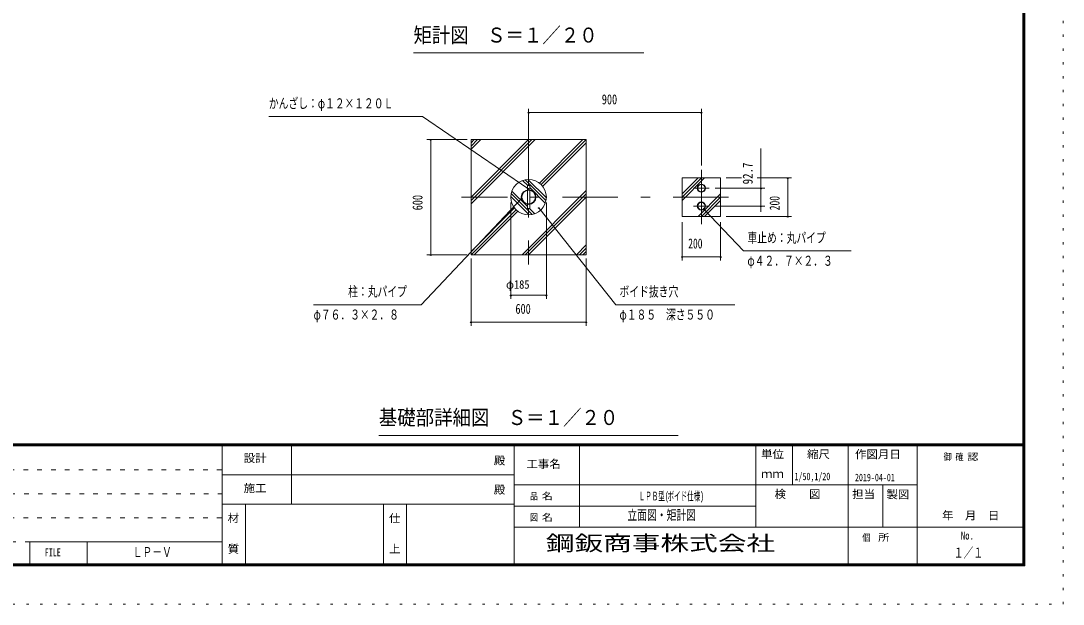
# Model space of a CAD drawing. Units: millimetres, scale not verified, with parts at other scales. Extents: x -25778 to 25782, y -10500 to 10500.
# Drawn here: x 12208 to 25782, y -10500 to -2912 of the extents above; entities that cross this region are included whole.
import ezdxf
from ezdxf.enums import TextEntityAlignment as Align

# ---------------------------------------------------------------- set-up
doc = ezdxf.new("R2010")
doc.units = ezdxf.units.MM
doc.header["$LTSCALE"] = 60
for name, pattern in [('USER1', [3, 1, -2]), ('USER3', [24, 12, -5, 2, -5]), ('USER4', [3, 0.5, -2.5])]:
    doc.linetypes.add(name, pattern=pattern)
doc.layers.add('0-1_0-F', color=7, linetype='Continuous')
for name, color, linetype, lineweight in [('0-6_2-0BOLD', 7, 'Continuous', 18), ('0-8_2-2CENTER', 3, 'USER3', 18), ('0-A_2-5DIM', 3, 'Continuous', 18), ('0-B_2-6HATCH', 2, 'Continuous', 18), ('0-C_F-F', 5, 'Continuous', 18), ('0-D_F-E_J_ADD', 5, 'USER4', 18)]:
    doc.layers.add(name, color=color, linetype=linetype, lineweight=lineweight)
doc.styles.add('ＭＳ ゴシック', font='')
doc.styles.get('ＭＳ ゴシック').set_extended_font_data('MS Gothic')

msp = doc.modelspace()

# ---------------------------------------------------------------- linework, layer by layer
at = {"layer": '0-6_2-0BOLD'}
for p, q in [((18805.2, -5054.91), (18805.2, -5110.72)), ((18805.2, -5117.81), (18805.2, -5292)), ((18835.2, -5292), (18835.2, -5117.82))]:
    msp.add_line(p, q, dxfattribs=at)
for points in [[(18070.2, -4454.91), (18070.2, -5954.91), (19570.2, -5954.91), (19570.2, -4454.91)], [(20820.19, -4954.91), (20820.19, -5454.91), (21320.2, -5454.91), (21320.2, -4954.91)]]:
    msp.add_lwpolyline(points, close=True, dxfattribs=at)
for points in [[(18835.2, -5110.72), (18835.2, -5054.91), (18805.2, -5054.91)], [(18805.2, -5299.1), (18805.2, -5354.91), (18835.2, -5354.91), (18835.2, -5299.1)]]:
    msp.add_lwpolyline(points, dxfattribs=at)
for centre, radius in [((18820.2, -5204.91), 231.25), ((18820.2, -5204.91), 95.38), ((18820.2, -5204.91), 88.38), ((21070.2, -5089.03), 53.38), ((21070.2, -5089.03), 47.62), ((21070.2, -5320.78), 53.38), ((21070.2, -5320.78), 47.62)]:
    msp.add_circle(centre, radius, dxfattribs=at)
at = {"layer": '0-8_2-2CENTER'}
for p, q in [((18820.2, -4329.91), (18820.2, -6079.91)), ((21070.2, -4851.35), (21070.2, -5558.46)), ((21173.57, -5089.03), (20966.82, -5089.03)), ((21423.75, -5204.91), (17945.2, -5204.91)), ((20966.82, -5320.78), (21173.57, -5320.78))]:
    msp.add_line(p, q, dxfattribs=at)
at = {"layer": '0-A_2-5DIM'}
for p, q in [((17320.2, -3329.91), (20320.2, -3329.91)), ((18820.2, -4454.91), (18820.2, -4054.9)), ((21070.2, -4054.9), (21070.2, -4795.15)), ((18830.2, -4104.91), (18810.2, -4104.91)), ((18820.2, -4104.91), (21070.2, -4104.91)), ((21080.2, -4104.91), (21060.2, -4104.91)), ((17495.19, -4454.91), (18020.2, -4454.91)), ((17555.19, -4454.91), (17535.19, -4454.91)), ((17545.2, -5954.91), (17545.2, -4454.91)), ((21845.19, -5397.12), (21845.19, -4574.03)), ((21395.2, -4954.91), (21592.3, -4954.91)), ((21795.19, -4954.91), (22245.19, -4954.91)), ((22205.19, -4954.91), (22185.19, -4954.91)), ((22195.19, -4954.91), (22195.19, -5454.91)), ((18821.9, -5092.49), (18801.9, -5092.49)), ((21895.19, -5089.03), (21248.57, -5089.03)), ((21855.19, -5089.03), (21835.19, -5089.03)), ((17420.2, -6604.91), (18728.86, -5222.58)), ((18588.95, -5276.05), (18588.95, -6529.91)), ((18738.86, -5222.58), (18718.86, -5222.58)), ((19051.45, -6529.91), (19051.45, -5276.05)), ((18962.91, -5342.87), (18942.91, -5342.87)), ((21112.77, -5360.35), (21092.77, -5360.35)), ((21102.77, -5360.35), (21620.2, -5904.91)), ((21248.57, -5320.78), (21895.19, -5320.78)), ((21855.19, -5320.78), (21835.19, -5320.78)), ((20820.19, -6029.91), (20820.19, -5529.91)), ((21320.2, -5529.91), (21320.2, -6029.91)), ((22245.19, -5454.91), (21395.2, -5454.91)), ((22205.19, -5454.91), (22185.19, -5454.91)), ((18020.2, -5954.91), (17495.19, -5954.91)), ((17555.19, -5954.91), (17535.19, -5954.91)), ((21620.2, -5904.91), (23020.2, -5904.91)), ((18070.2, -6879.91), (18070.2, -6004.9)), ((19570.2, -6004.9), (19570.2, -6879.91)), ((20830.19, -5979.91), (20810.19, -5979.91)), ((21320.2, -5979.91), (20820.19, -5979.91)), ((21330.2, -5979.91), (21310.2, -5979.91)), ((18598.95, -6479.91), (18578.95, -6479.91)), ((18588.95, -6479.91), (19051.45, -6479.91)), ((19061.45, -6479.91), (19041.45, -6479.91)), ((17420.2, -6604.91), (16020.2, -6604.91)), ((18080.2, -6829.91), (18060.2, -6829.91)), ((19570.2, -6829.91), (18070.2, -6829.91)), ((19580.2, -6829.91), (19560.2, -6829.91)), ((20770.2, -8304.91), (16870.2, -8304.91))]:
    msp.add_line(p, q, dxfattribs=at)
for points in [[(18811.9, -5092.49), (17437.46, -4156.46), (15437.45, -4156.46)], [(18952.91, -5342.87), (19954.29, -6604.91), (21504.3, -6604.91)]]:
    msp.add_lwpolyline(points, dxfattribs=at)
for centre in [(18820.2, -4104.91), (21070.2, -4104.91), (17545.19, -4454.91), (22195.19, -4954.91), (18811.9, -5092.49), (21845.19, -5089.03), (18728.86, -5222.58), (18952.91, -5342.87), (21102.77, -5360.35), (21845.19, -5320.78), (22195.19, -5454.91), (17545.19, -5954.91), (20820.19, -5979.91), (21320.2, -5979.91), (18588.95, -6479.91), (19051.45, -6479.91), (18070.2, -6829.91), (19570.2, -6829.91)]:
    msp.add_arc(centre, 10, 180, 0, dxfattribs=at)
at = {"layer": '0-B_2-6HATCH'}
for p, q in [((18905.52, -4454.91), (18070.2, -5290.23)), ((18070.2, -5247.8), (18863.1, -4454.91)), ((18820.67, -4454.91), (18070.2, -5205.37)), ((18070.2, -4583.12), (18198.41, -4454.91)), ((18155.98, -4454.91), (18070.2, -4540.69)), ((18070.2, -4498.27), (18113.56, -4454.91)), ((18961.12, -5021.56), (19527.77, -4454.91)), ((19570.2, -4454.91), (18983.72, -5041.39)), ((19003.55, -5063.98), (19570.2, -4497.33)), ((18808.26, -5054.91), (18741, -4987.64)), ((18774.09, -4978.3), (19046.8, -5251.02)), ((19051.3, -5213.1), (18812, -4973.8)), ((20820.19, -5247.33), (21112.63, -4954.91)), ((21070.2, -4954.91), (20820.19, -5204.91)), ((20820.19, -5162.48), (21027.77, -4954.91)), ((18805.2, -5327.97), (18602.93, -5125.7)), ((19570.2, -5119.59), (18734.88, -5954.91)), ((18835.2, -5081.85), (19037.46, -5284.11)), ((18828.39, -5436.01), (18589.09, -5196.72)), ((18593.59, -5158.79), (18866.31, -5431.51)), ((18777.3, -5954.91), (19570.2, -5162.01)), ((19570.2, -5204.44), (18819.74, -5954.91)), ((21027.77, -5454.91), (21320.2, -5162.48)), ((21320.2, -5204.91), (21070.2, -5454.91)), ((21112.63, -5454.91), (21320.2, -5247.34)), ((18636.85, -5345.83), (18070.2, -5912.48)), ((18070.21, -5954.91), (18656.68, -5368.43)), ((18112.63, -5954.91), (18679.28, -5388.26)), ((18899.4, -5422.17), (18832.14, -5354.91)), ((19441.99, -5954.91), (19570.2, -5826.69)), ((19570.2, -5869.12), (19484.42, -5954.91)), ((19526.84, -5954.91), (19570.2, -5911.55))]:
    msp.add_line(p, q, dxfattribs=at)
at = {"layer": '0-C_F-F'}
for p, q in [((-3393.39, -8414.84), (25256.61, -8414.84)), ((25256.61, -8417.34), (-3393.39, -8417.34)), ((-3393.39, -8419.84), (25256.61, -8419.84)), ((25256.61, -8422.34), (-3393.39, -8422.34)), ((-3393.39, -8424.84), (25256.61, -8424.84)), ((25256.61, -8427.34), (-3393.39, -8427.34)), ((-3393.39, -8429.84), (25256.61, -8429.84)), ((25256.61, -8432.34), (-3393.39, -8432.34)), ((-3393.39, -8434.84), (25256.61, -8434.84)), ((25256.61, -8437.34), (-3393.39, -8437.34)), ((-3393.39, -8439.84), (25256.61, -8439.84)), ((14831.61, -8439.84), (14831.61, -9999.84)), ((15731.61, -9199.84), (15731.61, -8439.84)), ((18631.61, -8439.84), (18631.61, -9999.84)), ((19481.61, -9499.84), (19481.61, -8439.84)), ((21781.61, -9499.84), (21781.61, -8439.84)), ((22256.61, -8439.84), (22256.61, -8949.84)), ((22981.61, -9999.84), (22981.61, -8439.84)), ((23881.61, -8439.84), (23881.61, -9999.84)), ((18631.61, -8819.84), (14831.61, -8819.84)), ((23881.61, -8949.84), (18631.61, -8949.84)), ((23431.61, -8949.84), (23431.61, -9499.84)), ((14831.61, -9199.84), (18631.61, -9199.84)), ((15131.61, -9999.84), (15131.61, -9199.84)), ((16931.61, -9999.84), (16931.61, -9199.84)), ((17231.61, -9199.84), (17231.61, -9999.84)), ((18631.61, -9224.84), (21781.61, -9224.84)), ((25281.61, -9499.84), (18631.61, -9499.84)), ((13073.61, -9999.84), (13073.61, -9687.84))]:
    msp.add_line(p, q, dxfattribs=at)
at = {"layer": '0-C_F-F', "color": 6, "linetype": 'USER1'}
for p, q in [((-3418.39, -8751.84), (14831.61, -8751.84)), ((14831.61, -9063.84), (-3418.39, -9063.84)), ((-3418.39, -9375.84), (14831.61, -9375.84)), ((12323.61, -9687.84), (-3418.39, -9687.84))]:
    msp.add_line(p, q, dxfattribs=at)
at = {"layer": '0-C_F-F'}
for points in [[(-3418.39, 10100.16), (-3418.39, -9999.84), (25281.61, -9999.84), (25281.61, 10100.16)], [(-3415.89, 10097.66), (25279.11, 10097.66), (25279.11, -9997.34), (-3415.89, -9997.34)], [(-3413.39, 10095.16), (-3413.39, -9994.84), (25276.61, -9994.84), (25276.61, 10095.16)], [(-3410.89, 10092.66), (25274.11, 10092.66), (25274.11, -9992.34), (-3410.89, -9992.34)], [(-3408.39, 10090.16), (25271.61, 10090.16), (25271.61, -9989.84), (-3408.39, -9989.84)], [(-3405.89, 10087.66), (25269.11, 10087.66), (25269.11, -9987.34), (-3405.89, -9987.34)], [(-3403.39, 10085.16), (25266.61, 10085.16), (25266.61, -9984.84), (-3403.39, -9984.84)], [(-3400.89, 10082.66), (-3400.89, -9982.34), (25264.11, -9982.34), (25264.11, 10082.66)], [(-3398.39, 10080.16), (-3398.39, -9979.84), (25261.61, -9979.84), (25261.61, 10080.16)], [(-3395.89, 10077.66), (-3395.89, -9977.34), (25259.11, -9977.34), (25259.11, 10077.66)], [(-3393.39, 10075.16), (25256.61, 10075.16), (25256.61, -9974.84), (-3393.39, -9974.84)]]:
    msp.add_lwpolyline(points, close=True, dxfattribs=at)
msp.add_lwpolyline([(14831.61, -9687.84), (12323.61, -9687.84), (12323.61, -9999.84)], dxfattribs=at)
at = {"layer": '0-D_F-E_J_ADD'}
msp.add_lwpolyline([(-3918.39, 10500.16), (-3918.39, -10499.84), (25781.61, -10499.84), (25781.61, 10500.16)], close=True, dxfattribs=at)

# ---------------------------------------------------------------- texts
at = {"layer": '0-1_0-F', "style": 'ＭＳ ゴシック'}
for s, height, width, p in [('1/50,1/20', 97.68, 0.65, (22282.79, -8916.54)), ('2019-04-01', 97.68, 0.65, (23070.9, -8929.86)), ('ＬＰＢ型(', 110.7, 0.55, (20253.56, -9183.89)), ('ボイド仕様)', 110.7, 0.55, (20629.33, -9183.89)), ('立面図・矩計図', 130.2, 0.7, (20106.61, -9444.57)), ('ＬＰ－Ｖ', 130.2, 0.7, (13663.2, -9926.07)), ('１／１', 130.2, 0.7, (24356.61, -9934.33))]:
    msp.add_text(s, height=height, dxfattribs=dict(at, width=width)).set_placement(p, align=Align.BOTTOM_LEFT)
at = {"layer": '0-A_2-5DIM', "color": 7, "style": 'ＭＳ ゴシック'}
for s, height, width, p in [('矩計図\u3000Ｓ＝１／２０', 195.4, 0.9, (17320.2, -3253.26)), ('かんざし：φ１２×１２０Ｌ', 130.2, 0.7, (15437.45, -4088.7)), ('900', 130.2, 0.75, (19773.95, -4037.14)), ('車止め：丸パイプ', 130.2, 0.7, (21670.2, -5837.14)), ('200', 130.2, 0.7, (20898.95, -5912.14)), ('φ４２．７×２．３', 130.2, 0.7, (21670.2, -6137.14)), ('柱：丸パイプ', 130.2, 0.7, (16470.2, -6537.14)), ('φ185', 110.7, 0.9, (18526.45, -6429.91)), ('ボイド抜き穴', 130.2, 0.7, (20004.29, -6537.14)), ('600', 130.2, 0.75, (18648.95, -6762.14)), ('φ１８５\u3000深さ５５０', 130.2, 0.7, (20004.29, -6837.14)), ('φ７６．３×２．８', 130.2, 0.7, (16020.2, -6837.14)), ('基礎部詳細図\u3000Ｓ＝１／２０', 195.4, 0.9, (16870.2, -8228.26)), ('鋼鈑商事株式会社', 195.4, 1.4, (19044.83, -9863.32))]:
    msp.add_text(s, height=height, dxfattribs=dict(at, width=width)).set_placement(p, align=Align.BOTTOM_LEFT)
for s, width, p in [('92.7', 0.8, (21777.43, -5039.03)), ('600', 0.75, (17477.43, -5376.16)), ('200', 0.7, (22127.43, -5376.16))]:
    msp.add_text(s, height=130.2, rotation=90, dxfattribs=dict(at, width=width)).set_placement(p, align=Align.BOTTOM_LEFT)
at = {"layer": '0-C_F-F', "color": 7, "style": 'ＭＳ ゴシック'}
for s, height, width, p in [('設計', 104.2, 1.05, (15109.11, -8683.67)), ('単位', 104.2, 1.05, (21846.61, -8633.13)), ('縮尺', 104.2, 1.05, (22446.61, -8633.13)), ('作図月日', 104.2, 1.05, (23070.51, -8634.15)), ('御 ', 88.56, 0.85, (24224.36, -8654.27)), ('確 ', 88.56, 0.85, (24378.75, -8654.27)), ('認', 88.56, 1.2, (24533.13, -8654.27)), ('殿', 104.2, 1.05, (18366.61, -8715.63)), ('工事名', 104.2, 1.05, (18791.61, -8760.63)), ('ｍｍ', 104.2, 1.05, (21846.61, -8888.13)), ('施工', 104.2, 1.05, (15109.11, -9075.63)), ('殿', 104.2, 1.05, (18366.61, -9095.63)), ('品 ', 88.56, 0.85, (18837.86, -9167.34)), ('名', 88.56, 1.2, (18992.25, -9167.34)), ('検\u3000\u3000図', 104.2, 1.05, (22024.11, -9153.13)), ('担当', 104.2, 1.05, (23034.11, -9153.13)), ('製図', 104.2, 1.05, (23480.09, -9155.58)), ('材', 104.2, 1.05, (14901.61, -9465.63)), ('仕', 104.2, 1.05, (17001.61, -9465.63)), ('図 ', 88.56, 0.85, (18837.86, -9442.34)), ('名', 88.56, 1.2, (18992.25, -9442.34)), ('\u3000年\u3000月\u3000日', 104.2, 1.05, (24055.35, -9430.05)), ('個  ', 88.56, 0.85, (23166.61, -9704.84)), ('所', 88.56, 1.2, (23372.46, -9704.84)), ('No.', 104.2, 0.8, (24449.11, -9690.63)), ('質', 104.2, 1.05, (14901.61, -9865.63)), ('上', 104.2, 1.05, (17001.61, -9865.63)), ('FILE', 104.2, 0.7, (12519.86, -9909.63))]:
    msp.add_text(s, height=height, dxfattribs=dict(at, width=width)).set_placement(p, align=Align.BOTTOM_LEFT)

doc.saveas('drawing.dxf')
